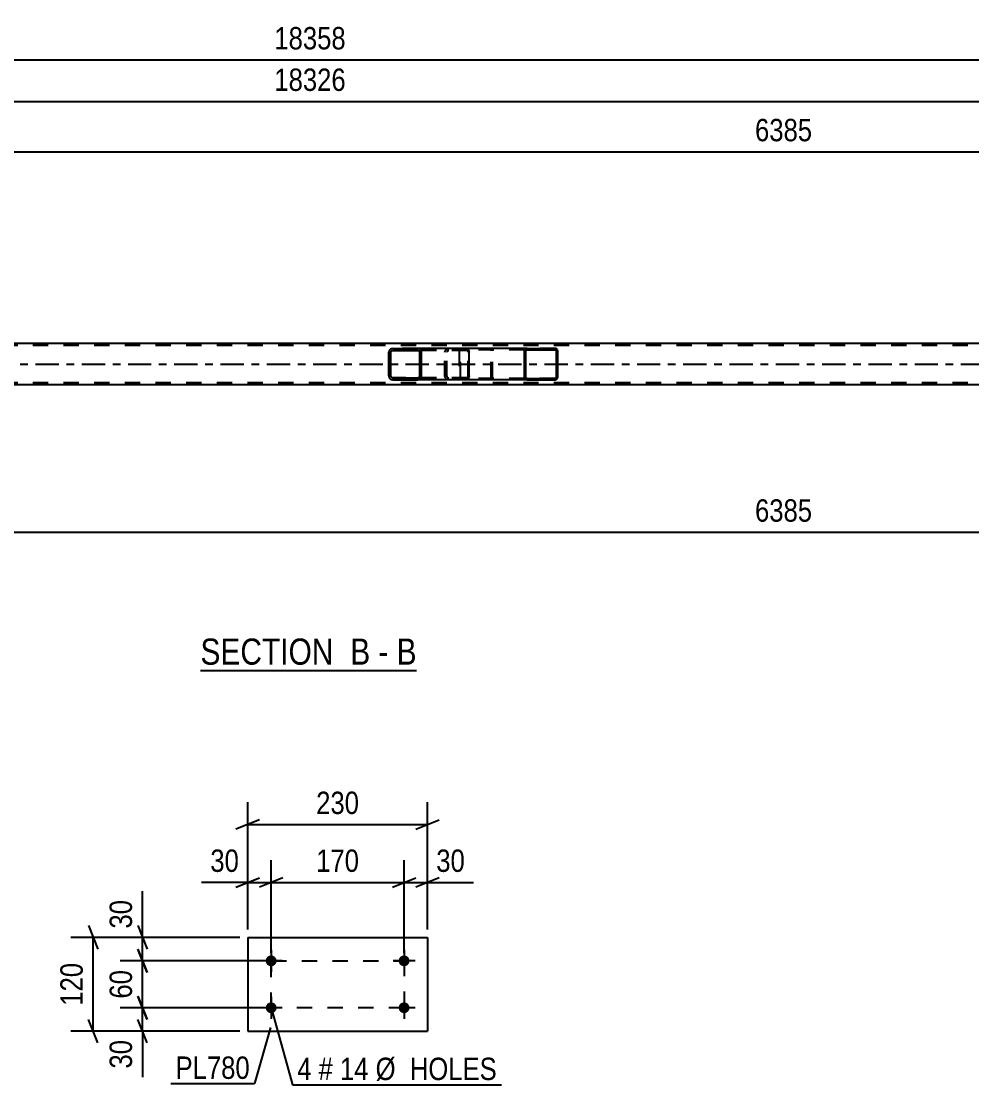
# Model space of a CAD drawing. Header units: millimetres. Extents: x 0 to 841, y 0 to 594.
# Drawn here: x 360.2 to 481.8, y 153.6 to 289.7 of the extents above; entities that cross this region are included whole.
import ezdxf

# ---------------------------------------------------------------- set-up
doc = ezdxf.new("R2010")
doc.units = ezdxf.units.MM
doc.linetypes.add('DXK_LINE_DOT2', pattern=[3.9198, 1.9599, -1.9599])
doc.linetypes.add('DXK_LINE_DOT3', pattern=[5.9187, 2.979, -0.9799, 0.9799, -0.9799])
doc.styles.add('Arial Narrow', font='ARIALN.TTF', dxfattribs={"height": 0.2})

# ---------------------------------------------------------------- blocks, each defined once
blk = doc.blocks.new('Unknown-814553173-12 - 5489')
at = {"color": 6, "linetype": 'Continuous'}
blk.add_line((383.16, 206.59), (410.81, 206.59), dxfattribs=at)
at = {"color": 0, "linetype": 'Continuous'}
for points in [[(401.27, 207.34), (401.27, 210.84), (383.16, 210.84), (383.16, 207.34)], [(404.88, 207.34), (404.88, 210.84), (402.32, 210.84), (402.32, 207.34)], [(407.2, 207.34), (407.2, 210.84), (405.93, 210.84), (405.93, 207.34)], [(410.81, 207.34), (410.81, 210.84), (408.25, 210.84), (408.25, 207.34)]]:
    blk.add_wipeout(points, dxfattribs=at)
at = {"color": 7, "linetype": 'Continuous', "style": 'Arial Narrow'}
for s, p in [('SECTION ', (383.16, 207.34)), ('B', (402.32, 207.34)), ('B', (408.25, 207.34)), ('-', (405.93, 207.34))]:
    blk.add_text(s, height=3.34, dxfattribs=at).set_placement(p)
blk = doc.blocks.new('Part-814553173-5545 - 5489')
at = {"linetype": 'Continuous'}
h = blk.add_hatch(dxfattribs=at)
h.set_pattern_fill('', scale=0.7, style=0, pattern_type=0)
h.set_pattern_definition([(45, (411.4141, 247.4956), (-1.57154, 1.57154), [])])
h.paths.add_polyline_path([(411.45, 247.31), (411.41, 247.5), (411.31, 247.65), (411.14, 247.76), (410.95, 247.79), (407.77, 247.79), (407.57, 247.76), (407.41, 247.65), (407.3, 247.5), (407.26, 247.31), (407.26, 244.27), (407.3, 244.09), (407.41, 243.93), (407.57, 243.83), (407.77, 243.79), (410.95, 243.79), (411.14, 243.83), (411.31, 243.93), (411.41, 244.09), (411.45, 244.27)])
h.paths.add_polyline_path([(411.18, 244.18), (411.13, 244.1), (411.05, 244.05), (410.95, 244.03), (407.77, 244.03), (407.67, 244.05), (407.59, 244.1), (407.53, 244.18), (407.51, 244.27), (407.51, 247.31), (407.53, 247.4), (407.59, 247.48), (407.67, 247.53), (407.77, 247.55), (410.95, 247.55), (411.05, 247.53), (411.13, 247.48), (411.18, 247.4), (411.2, 247.31), (411.2, 244.27)])
at = {"color": 2, "linetype": 'Continuous'}
for p, q in [((407.77, 247.79), (407.57, 247.76)), ((407.77, 247.79), (410.95, 247.79)), ((417.25, 247.79), (410.95, 247.79)), ((411.14, 247.76), (410.95, 247.79)), ((417.25, 247.79), (417.35, 247.76)), ((417.35, 247.76), (417.44, 247.65)), ((417.44, 247.65), (417.5, 247.5)), ((407.3, 247.5), (407.26, 247.31)), ((407.26, 244.27), (407.26, 247.31)), ((407.51, 247.31), (407.53, 247.4)), ((407.51, 244.27), (407.51, 247.31)), ((407.53, 247.4), (407.59, 247.48)), ((407.59, 247.48), (407.67, 247.53)), ((407.67, 247.53), (407.77, 247.55)), ((407.77, 247.55), (410.95, 247.55)), ((410.95, 247.55), (411.05, 247.53)), ((411.05, 247.53), (411.13, 247.48)), ((411.13, 247.48), (411.18, 247.4)), ((411.18, 247.4), (411.2, 247.31)), ((411.2, 244.27), (411.2, 247.31)), ((411.45, 247.31), (411.41, 247.5)), ((411.45, 244.27), (411.45, 247.31)), ((417.5, 247.5), (417.52, 247.31)), ((417.52, 244.27), (417.52, 247.31)), ((407.26, 244.27), (407.3, 244.09)), ((407.53, 244.18), (407.51, 244.27)), ((407.59, 244.1), (407.53, 244.18)), ((407.57, 243.83), (407.77, 243.79)), ((407.67, 244.05), (407.59, 244.1)), ((407.77, 244.03), (407.67, 244.05)), ((407.77, 244.03), (410.95, 244.03)), ((407.77, 243.79), (410.95, 243.79)), ((411.05, 244.05), (410.95, 244.03)), ((410.95, 243.79), (411.14, 243.83)), ((417.25, 243.79), (410.95, 243.79)), ((411.13, 244.1), (411.05, 244.05)), ((411.18, 244.18), (411.13, 244.1)), ((411.2, 244.27), (411.18, 244.18)), ((411.41, 244.09), (411.45, 244.27)), ((417.35, 243.83), (417.25, 243.79)), ((417.44, 243.93), (417.35, 243.83)), ((417.5, 244.09), (417.44, 243.93)), ((417.52, 244.27), (417.5, 244.09))]:
    blk.add_line(p, q, dxfattribs=at)
at = {"color": 7, "linetype": 'DXK_LINE_DOT2'}
for p, q in [((410.95, 247.79), (407.77, 247.79)), ((414.72, 247.76), (414.92, 247.79)), ((416.26, 247.55), (416.26, 247.79)), ((417.25, 247.55), (407.77, 247.55)), ((414.41, 247.31), (414.45, 247.5)), ((414.41, 244.27), (414.41, 247.31)), ((414.68, 247.4), (414.66, 247.31)), ((414.66, 244.27), (414.66, 247.31)), ((414.74, 247.48), (414.68, 247.4)), ((414.74, 247.48), (414.76, 247.5)), ((414.76, 247.5), (414.82, 247.53)), ((414.82, 247.53), (414.92, 247.55)), ((417.3, 247.53), (417.25, 247.55)), ((417.35, 247.48), (417.3, 247.53)), ((417.38, 247.4), (417.35, 247.48)), ((417.39, 247.31), (417.38, 247.4)), ((417.39, 244.27), (417.39, 247.31)), ((417.25, 244.03), (407.77, 244.03)), ((410.95, 243.79), (407.77, 243.79)), ((414.45, 244.09), (414.41, 244.27)), ((414.66, 244.27), (414.68, 244.18)), ((414.68, 244.18), (414.74, 244.1)), ((414.92, 243.79), (414.72, 243.83)), ((414.74, 244.1), (414.76, 244.09)), ((414.76, 244.09), (414.82, 244.05)), ((414.82, 244.05), (414.92, 244.03)), ((416.26, 243.79), (416.26, 244.03)), ((417.25, 244.03), (417.3, 244.05)), ((417.3, 244.05), (417.35, 244.1)), ((417.35, 244.1), (417.38, 244.18)), ((417.38, 244.18), (417.39, 244.27))]:
    blk.add_line(p, q, dxfattribs=at)
at = {"color": 2, "linetype": 'Continuous'}
for centre, start, end in [((407.75, 247.3), 111.1941, 156.1506), ((410.96, 247.3), 23.8494, 68.8059), ((407.75, 244.29), 203.8494, 248.8059), ((410.96, 244.29), 291.1941, 336.1506)]:
    blk.add_arc(centre, 0.492, start, end, dxfattribs=at)
at = {"color": 7, "linetype": 'DXK_LINE_DOT2'}
for centre, start, end in [((414.9, 247.3), 111.1941, 156.1506), ((414.9, 244.29), 203.8494, 248.8059)]:
    blk.add_arc(centre, 0.492, start, end, dxfattribs=at)
blk = doc.blocks.new('Part-814553173-5661 - 5489')
at = {"color": 2, "linetype": 'Continuous'}
for p, q in [((728.24, 248.43), (66.12, 248.43)), ((584.64, 243.15), (335.24, 243.15))]:
    blk.add_line(p, q, dxfattribs=at)
at = {"color": 7, "linetype": 'DXK_LINE_DOT2'}
for p, q in [((728.24, 248.19), (66.12, 248.19)), ((728.24, 243.39), (66.12, 243.39))]:
    blk.add_line(p, q, dxfattribs=at)
at = {"color": 7, "linetype": 'DXK_LINE_DOT3'}
blk.add_line((66.12, 245.79), (728.24, 245.79), dxfattribs=at)
blk = doc.blocks.new('Part-814553173-5662 - 5489')
at = {"linetype": 'Continuous'}
h = blk.add_hatch(dxfattribs=at)
h.set_pattern_fill('', scale=0.7, style=0, pattern_type=0)
h.set_pattern_definition([(45, (428.8381, 247.5943), (-1.57154, 1.57154), [])])
h.paths.add_polyline_path([(428.86, 247.47), (428.84, 247.59), (428.76, 247.7), (428.65, 247.77), (428.52, 247.79), (424.95, 247.79), (424.82, 247.77), (424.71, 247.7), (424.63, 247.59), (424.61, 247.47), (424.61, 244.11), (424.63, 243.99), (424.71, 243.89), (424.82, 243.82), (424.95, 243.79), (428.52, 243.79), (428.65, 243.82), (428.76, 243.89), (428.84, 243.99), (428.86, 244.11)])
h.paths.add_polyline_path([(428.68, 244.05), (428.64, 244), (428.59, 243.96), (428.52, 243.95), (424.95, 243.95), (424.88, 243.96), (424.83, 244), (424.79, 244.05), (424.78, 244.11), (424.78, 247.47), (424.79, 247.53), (424.83, 247.59), (424.88, 247.62), (424.95, 247.63), (428.52, 247.63), (428.59, 247.62), (428.64, 247.59), (428.68, 247.53), (428.69, 247.47), (428.69, 244.11)])
at = {"color": 7, "linetype": 'DXK_LINE_DOT2'}
for p, q in [((416.47, 247.77), (416.6, 247.79)), ((416.53, 247.62), (416.48, 247.59)), ((416.6, 247.63), (416.53, 247.62)), ((417.25, 247.79), (416.6, 247.79)), ((428.52, 247.63), (416.6, 247.63)), ((420.17, 247.79), (420.3, 247.77)), ((420.24, 247.62), (420.17, 247.63)), ((420.29, 247.59), (420.24, 247.62)), ((428.52, 247.79), (424.95, 247.79)), ((416.26, 247.5), (416.28, 247.59)), ((416.26, 247.47), (416.26, 247.5)), ((416.26, 247.47), (416.26, 244.11)), ((416.44, 247.53), (416.43, 247.47)), ((416.43, 244.11), (416.43, 247.47)), ((416.48, 247.59), (416.44, 247.53)), ((420.33, 247.53), (420.29, 247.59)), ((420.34, 247.47), (420.33, 247.53)), ((420.34, 244.11), (420.34, 247.47)), ((420.49, 247.59), (420.51, 247.47)), ((420.51, 244.11), (420.51, 247.47)), ((416.28, 243.99), (416.26, 244.11)), ((416.43, 244.11), (416.44, 244.05)), ((416.44, 244.05), (416.48, 244)), ((416.6, 243.79), (416.47, 243.82)), ((416.48, 244), (416.53, 243.96)), ((416.53, 243.96), (416.6, 243.95)), ((428.52, 243.95), (416.6, 243.95)), ((417.25, 243.79), (416.6, 243.79)), ((420.17, 243.95), (420.24, 243.96)), ((420.3, 243.82), (420.17, 243.79)), ((420.24, 243.96), (420.29, 244)), ((420.29, 244), (420.33, 244.05)), ((420.33, 244.05), (420.34, 244.11)), ((420.51, 244.11), (420.49, 243.99)), ((428.52, 243.79), (424.95, 243.79))]:
    blk.add_line(p, q, dxfattribs=at)
at = {"color": 2, "linetype": 'Continuous'}
for p, q in [((424.95, 247.79), (417.25, 247.79)), ((424.95, 247.79), (424.82, 247.77)), ((424.83, 247.59), (424.88, 247.62)), ((424.88, 247.62), (424.95, 247.63)), ((424.95, 247.79), (428.52, 247.79)), ((424.95, 247.63), (428.52, 247.63)), ((428.65, 247.77), (428.52, 247.79)), ((428.52, 247.63), (428.59, 247.62)), ((428.59, 247.62), (428.64, 247.59)), ((424.63, 247.59), (424.61, 247.47)), ((424.61, 244.11), (424.61, 247.47)), ((424.78, 247.47), (424.79, 247.53)), ((424.78, 244.11), (424.78, 247.47)), ((424.79, 247.53), (424.83, 247.59)), ((428.64, 247.59), (428.68, 247.53)), ((428.68, 247.53), (428.69, 247.47)), ((428.69, 244.11), (428.69, 247.47)), ((428.86, 247.47), (428.84, 247.59)), ((428.86, 244.11), (428.86, 247.47)), ((424.95, 243.79), (417.25, 243.79)), ((424.61, 244.11), (424.63, 243.99)), ((424.79, 244.05), (424.78, 244.11)), ((424.83, 244), (424.79, 244.05)), ((424.82, 243.82), (424.95, 243.79)), ((424.88, 243.96), (424.83, 244)), ((424.95, 243.95), (424.88, 243.96)), ((424.95, 243.95), (428.52, 243.95)), ((424.95, 243.79), (428.52, 243.79)), ((428.59, 243.96), (428.52, 243.95)), ((428.52, 243.79), (428.65, 243.82)), ((428.64, 244), (428.59, 243.96)), ((428.68, 244.05), (428.64, 244)), ((428.69, 244.11), (428.68, 244.05)), ((428.84, 243.99), (428.86, 244.11))]:
    blk.add_line(p, q, dxfattribs=at)
at = {"color": 7, "linetype": 'DXK_LINE_DOT2'}
for centre, start, end in [((416.59, 247.46), 110.7583, 155.68), ((420.19, 247.46), 24.3199, 69.2417), ((416.59, 244.13), 204.3199, 249.2417), ((420.19, 244.13), 290.7583, 335.68)]:
    blk.add_arc(centre, 0.331, start, end, dxfattribs=at)
at = {"color": 2, "linetype": 'Continuous'}
for centre, start, end in [((424.93, 247.46), 110.7583, 155.68), ((428.54, 247.46), 24.32, 69.2417), ((424.93, 244.13), 204.32, 249.2417), ((428.54, 244.13), 290.7583, 335.68)]:
    blk.add_arc(centre, 0.331, start, end, dxfattribs=at)
blk = doc.blocks.new('Part-814553173-10169 - 10168')
at = {"color": 2, "linetype": 'Continuous'}
for p, q in [((389.2, 172.45), (389.2, 160.45)), ((389.2, 172.45), (412.2, 172.45)), ((412.2, 172.45), (412.2, 160.45)), ((389.2, 160.45), (412.2, 160.45))]:
    blk.add_line(p, q, dxfattribs=at)
blk = doc.blocks.new('Bolt-814553173-10170 - 10168')
at = {"linetype": 'Continuous'}
for points in [[(392.2, 168.75, -1), (392.2, 170.15, -1)], [(409.2, 168.75, -1), (409.2, 170.15, -1)], [(392.2, 162.75, -1), (392.2, 164.15, -1)], [(409.2, 162.75, -1), (409.2, 164.15, -1)]]:
    blk.add_hatch(color=1, dxfattribs=at).paths.add_polyline_path(points)
at = {"color": 1, "linetype": 'Continuous'}
for p, q in [((392.2, 170.85), (392.2, 168.05)), ((409.2, 170.85), (409.2, 168.05)), ((393.6, 169.45), (390.8, 169.45)), ((410.6, 169.45), (407.8, 169.45)), ((392.2, 164.85), (392.2, 162.05)), ((409.2, 164.85), (409.2, 162.05)), ((393.6, 163.45), (390.8, 163.45)), ((410.6, 163.45), (407.8, 163.45))]:
    blk.add_line(p, q, dxfattribs=at)
blk = doc.blocks.new('Rectangle-814553173-14869 - 10168')
at = {"color": 1, "linetype": 'DXK_LINE_DOT2'}
blk.add_lwpolyline([(392.2, 169.45), (409.2, 169.45), (409.2, 163.45), (392.2, 163.45), (392.2, 169.45)], close=True, dxfattribs=at)
blk = doc.blocks.new('StraightDimension-814553173-5848 - 5489')
at = {"color": 7, "linetype": 'Continuous'}
blk.add_line((55.26, 284.7), (739.1, 284.7), dxfattribs=at)
at = {"color": 0}
blk.add_wipeout([(402.35, 285.45), (402.35, 289.65), (392.01, 289.65), (392.01, 285.45)], dxfattribs=at)
at = {"color": 3, "style": 'Arial Narrow'}
blk.add_text('18358', height=2.863, dxfattribs=at).set_placement((392.61, 286.05))
blk = doc.blocks.new('StraightDimension-814553173-9184 - 5489')
at = {"color": 7, "linetype": 'Continuous'}
blk.add_line((55.9, 279.39), (738.46, 279.39), dxfattribs=at)
at = {"color": 0}
blk.add_wipeout([(402.35, 280.14), (402.35, 284.34), (392.01, 284.34), (392.01, 280.14)], dxfattribs=at)
at = {"color": 3, "style": 'Arial Narrow'}
blk.add_text('18326', height=2.863, dxfattribs=at).set_placement((392.61, 280.74))
blk = doc.blocks.new('StraightDimension-814553173-5835 - 5489')
at = {"color": 7, "linetype": 'Continuous'}
for p, q in [((330.04, 233.75), (330.04, 215.67)), ((585.44, 233.75), (585.44, 213.84)), ((331.54, 224.88), (328.54, 223.68)), ((583.94, 223.68), (586.94, 224.88)), ((330.04, 224.28), (585.44, 224.28))]:
    blk.add_line(p, q, dxfattribs=at)
at = {"color": 0}
blk.add_wipeout([(462, 225.03), (462, 229.23), (453.49, 229.23), (453.49, 225.03)], dxfattribs=at)
at = {"color": 3, "style": 'Arial Narrow'}
blk.add_text('6385', height=2.863, dxfattribs=at).set_placement((454.09, 225.63))
at = {"color": 0, "linetype": 'Continuous'}
blk.add_wipeout([(584.84, 223.58), (580.64, 223.58), (580.64, 213.24), (584.84, 213.24)], dxfattribs=at)
at = {"color": 3, "linetype": 'Continuous', "style": 'Arial Narrow'}
blk.add_text('14428', height=2.863, rotation=90.0002, dxfattribs=at).set_placement((584.24, 213.84))
blk = doc.blocks.new('StraightDimension-814553173-5869 - 5489')
at = {"color": 7, "linetype": 'Continuous'}
for p, q in [((330.04, 257.05), (330.04, 275.8)), ((585.44, 257.05), (585.44, 275.8)), ((331.54, 273.55), (328.54, 272.35)), ((583.94, 272.35), (586.94, 273.55)), ((330.04, 272.95), (585.44, 272.95))]:
    blk.add_line(p, q, dxfattribs=at)
at = {"color": 0}
blk.add_wipeout([(462, 273.7), (462, 277.9), (453.49, 277.9), (453.49, 273.7)], dxfattribs=at)
at = {"color": 3, "style": 'Arial Narrow'}
blk.add_text('6385', height=2.863, dxfattribs=at).set_placement((454.09, 274.3))
blk = doc.blocks.new('StraightDimension-814553173-10174 - 10168')
at = {"color": 7, "linetype": 'Continuous'}
for p, q in [((375.15, 164.95), (376.35, 161.95)), ((391.2, 163.45), (372.9, 163.45)), ((375.75, 160.45), (375.75, 163.45)), ((376.35, 158.95), (375.15, 161.95)), ((388.2, 160.45), (372.9, 160.45)), ((375.75, 160.45), (375.75, 154.55)), ((375.75, 160.45), (375.75, 154.55))]:
    blk.add_line(p, q, dxfattribs=at)
at = {"color": 0}
blk.add_wipeout([(375, 159.93), (370.8, 159.93), (370.8, 155.07), (375, 155.07)], dxfattribs=at)
at = {"color": 3, "style": 'Arial Narrow'}
blk.add_text('30', height=2.863, rotation=90.0002, dxfattribs=at).set_placement((374.4, 155.67))
blk = doc.blocks.new('StraightDimension-814553173-10172 - 10168')
at = {"color": 7, "linetype": 'Continuous'}
for p, q in [((375.75, 172.45), (375.75, 178.36)), ((375.75, 172.45), (375.75, 178.36)), ((375.15, 173.95), (376.35, 170.95)), ((388.2, 172.45), (372.9, 172.45)), ((375.75, 169.45), (375.75, 172.45)), ((376.35, 167.95), (375.15, 170.95)), ((391.2, 169.45), (372.9, 169.45))]:
    blk.add_line(p, q, dxfattribs=at)
at = {"color": 0}
blk.add_wipeout([(375, 177.83), (370.8, 177.83), (370.8, 172.98), (375, 172.98)], dxfattribs=at)
at = {"color": 3, "style": 'Arial Narrow'}
blk.add_text('30', height=2.863, rotation=90.0002, dxfattribs=at).set_placement((374.4, 173.58))
blk = doc.blocks.new('StraightDimension-814553173-10173 - 10168')
at = {"color": 7, "linetype": 'Continuous'}
for p, q in [((375.15, 170.95), (376.35, 167.95)), ((391.2, 169.45), (372.9, 169.45)), ((375.75, 163.45), (375.75, 169.45)), ((376.35, 161.95), (375.15, 164.95)), ((391.2, 163.45), (372.9, 163.45))]:
    blk.add_line(p, q, dxfattribs=at)
at = {"color": 0}
blk.add_wipeout([(375, 168.88), (370.8, 168.88), (370.8, 164.02), (375, 164.02)], dxfattribs=at)
at = {"color": 3, "style": 'Arial Narrow'}
blk.add_text('60', height=2.863, rotation=90.0002, dxfattribs=at).set_placement((374.4, 164.62))
blk = doc.blocks.new('StraightDimension-814553173-10184 - 10168')
at = {"color": 7, "linetype": 'Continuous'}
for p, q in [((368.85, 173.95), (370.05, 170.95)), ((388.2, 172.45), (366.6, 172.45)), ((369.45, 160.45), (369.45, 172.45)), ((370.05, 158.95), (368.85, 161.95)), ((388.2, 160.45), (366.6, 160.45))]:
    blk.add_line(p, q, dxfattribs=at)
at = {"color": 0}
blk.add_wipeout([(368.7, 169.8), (364.5, 169.8), (364.5, 163.11), (368.7, 163.11)], dxfattribs=at)
at = {"color": 3, "style": 'Arial Narrow'}
blk.add_text('120', height=2.863, rotation=90.0002, dxfattribs=at).set_placement((368.1, 163.71))
blk = doc.blocks.new('StraightDimension-814553173-10188 - 10168')
at = {"color": 7, "linetype": 'Continuous'}
for p, q in [((409.2, 170.45), (409.2, 182.33)), ((412.2, 173.45), (412.2, 182.33)), ((407.7, 178.88), (410.7, 180.08)), ((413.7, 180.08), (410.7, 178.88)), ((409.2, 179.48), (412.2, 179.48)), ((412.2, 179.48), (418.1, 179.48)), ((412.2, 179.48), (418.1, 179.48))]:
    blk.add_line(p, q, dxfattribs=at)
at = {"color": 0}
blk.add_wipeout([(417.58, 180.23), (417.58, 184.43), (412.72, 184.43), (412.72, 180.23)], dxfattribs=at)
at = {"color": 3, "style": 'Arial Narrow'}
blk.add_text('30', height=2.863, dxfattribs=at).set_placement((413.32, 180.83))
blk = doc.blocks.new('StraightDimension-814553173-10189 - 10168')
at = {"color": 7, "linetype": 'Continuous'}
for p, q in [((392.2, 170.45), (392.2, 182.33)), ((409.2, 170.45), (409.2, 182.33)), ((393.7, 180.08), (390.7, 178.88)), ((407.7, 178.88), (410.7, 180.08)), ((392.2, 179.48), (409.2, 179.48))]:
    blk.add_line(p, q, dxfattribs=at)
at = {"color": 0}
blk.add_wipeout([(404.04, 180.23), (404.04, 184.43), (397.36, 184.43), (397.36, 180.23)], dxfattribs=at)
at = {"color": 3, "style": 'Arial Narrow'}
blk.add_text('170', height=2.863, dxfattribs=at).set_placement((397.96, 180.83))
blk = doc.blocks.new('StraightDimension-814553173-10190 - 10168')
at = {"color": 7, "linetype": 'Continuous'}
for p, q in [((389.2, 173.45), (389.2, 182.33)), ((392.2, 170.45), (392.2, 182.33)), ((387.7, 178.88), (390.7, 180.08)), ((393.7, 180.08), (390.7, 178.88)), ((389.2, 179.48), (383.29, 179.48)), ((389.2, 179.48), (383.29, 179.48)), ((389.2, 179.48), (392.2, 179.48))]:
    blk.add_line(p, q, dxfattribs=at)
at = {"color": 0}
blk.add_wipeout([(388.67, 180.23), (388.67, 184.43), (383.82, 184.43), (383.82, 180.23)], dxfattribs=at)
at = {"color": 3, "style": 'Arial Narrow'}
blk.add_text('30', height=2.863, dxfattribs=at).set_placement((384.42, 180.83))
blk = doc.blocks.new('StraightDimension-814553173-10200 - 10168')
at = {"color": 7, "linetype": 'Continuous'}
for p, q in [((389.2, 173.45), (389.2, 189.73)), ((412.2, 173.45), (412.2, 189.73)), ((390.7, 187.48), (387.7, 186.28)), ((389.2, 186.88), (412.2, 186.88)), ((410.7, 186.28), (413.7, 187.48))]:
    blk.add_line(p, q, dxfattribs=at)
at = {"color": 0}
blk.add_wipeout([(404.04, 187.63), (404.04, 191.83), (397.36, 191.83), (397.36, 187.63)], dxfattribs=at)
at = {"color": 3, "style": 'Arial Narrow'}
blk.add_text('230', height=2.863, dxfattribs=at).set_placement((397.96, 188.23))
blk = doc.blocks.new('Mark-814553173-10203 - 10168')
at = {"color": 0}
blk.add_wipeout([(389.47, 154.35), (389.47, 157.35), (379.97, 157.35), (379.97, 154.35)], dxfattribs=at)
blk.add_wipeout([(389.47, 154.35), (389.47, 157.35), (379.97, 157.35), (379.97, 154.35)], dxfattribs=at)
at = {"color": 30, "linetype": 'Continuous'}
for p in [(392.13, 160.92), (379.37, 153.75)]:
    blk.add_line(p, (390.07, 153.75), dxfattribs=at)
at = {"color": 3, "style": 'Arial Narrow'}
blk.add_text('PL780', height=2.863, dxfattribs=at).set_placement((379.97, 154.35))
blk = doc.blocks.new('Mark-814553173-10206 - 10168')
at = {"color": 0}
for points in [[(397.37, 154.2), (397.37, 157.2), (395.54, 157.2), (395.54, 154.2)], [(400.1, 154.2), (400.1, 157.2), (398.27, 157.2), (398.27, 154.2)], [(404.66, 154.2), (404.66, 157.2), (401, 157.2), (401, 154.2)], [(421.08, 154.2), (421.08, 157.2), (405.56, 157.2), (405.56, 154.2)]]:
    blk.add_wipeout(points, dxfattribs=at)
for points in [[(397.37, 154.2), (397.37, 157.2), (395.54, 157.2), (395.54, 154.2)], [(400.1, 154.2), (400.1, 157.2), (398.27, 157.2), (398.27, 154.2)], [(404.66, 154.2), (404.66, 157.2), (401, 157.2), (401, 154.2)], [(421.08, 154.2), (421.08, 157.2), (405.56, 157.2), (405.56, 154.2)]]:
    blk.add_wipeout(points, dxfattribs=at)
at = {"color": 7, "linetype": 'Continuous'}
for p, q in [((392.18, 163.59), (394.94, 153.6)), ((394.94, 153.6), (421.68, 153.6))]:
    blk.add_line(p, q, dxfattribs=at)
at = {"color": 3, "style": 'Arial Narrow'}
for s, height, p in [('4', 2.86, (395.54, 154.2)), ('#', 2.86, (398.27, 154.2)), ('14', 2.863, (401, 154.2)), ('Ø  HOLES', 2.863, (405.56, 154.2))]:
    blk.add_text(s, height=height, dxfattribs=at).set_placement(p)

msp = doc.modelspace()

# ---------------------------------------------------------------- block references
for name in ['StraightDimension-814553173-5848 - 5489', 'Part-814553173-5661 - 5489', 'Part-814553173-5545 - 5489', 'Part-814553173-5662 - 5489', 'StraightDimension-814553173-5835 - 5489', 'Unknown-814553173-12 - 5489', 'Part-814553173-10169 - 10168', 'Bolt-814553173-10170 - 10168', 'Rectangle-814553173-14869 - 10168']:
    msp.add_blockref(name, (0, 0))

# ---------------------------------------------------------------- next in the draw order: block references
for name in ['StraightDimension-814553173-9184 - 5489', 'StraightDimension-814553173-10188 - 10168', 'StraightDimension-814553173-10172 - 10168', 'StraightDimension-814553173-10174 - 10168']:
    msp.add_blockref(name, (0, 0))

# ---------------------------------------------------------------- next in the draw order: block references
for name in ['StraightDimension-814553173-5869 - 5489', 'StraightDimension-814553173-10173 - 10168']:
    msp.add_blockref(name, (0, 0))

# ---------------------------------------------------------------- next in the draw order: block references
for name in ['StraightDimension-814553173-10189 - 10168', 'StraightDimension-814553173-10184 - 10168']:
    msp.add_blockref(name, (0, 0))

# ---------------------------------------------------------------- next in the draw order: block references
for name in ['StraightDimension-814553173-10190 - 10168', 'Mark-814553173-10203 - 10168']:
    msp.add_blockref(name, (0, 0))

# ---------------------------------------------------------------- next in the draw order: block references
for name in ['StraightDimension-814553173-10200 - 10168', 'Mark-814553173-10206 - 10168']:
    msp.add_blockref(name, (0, 0))

doc.saveas('drawing.dxf')
